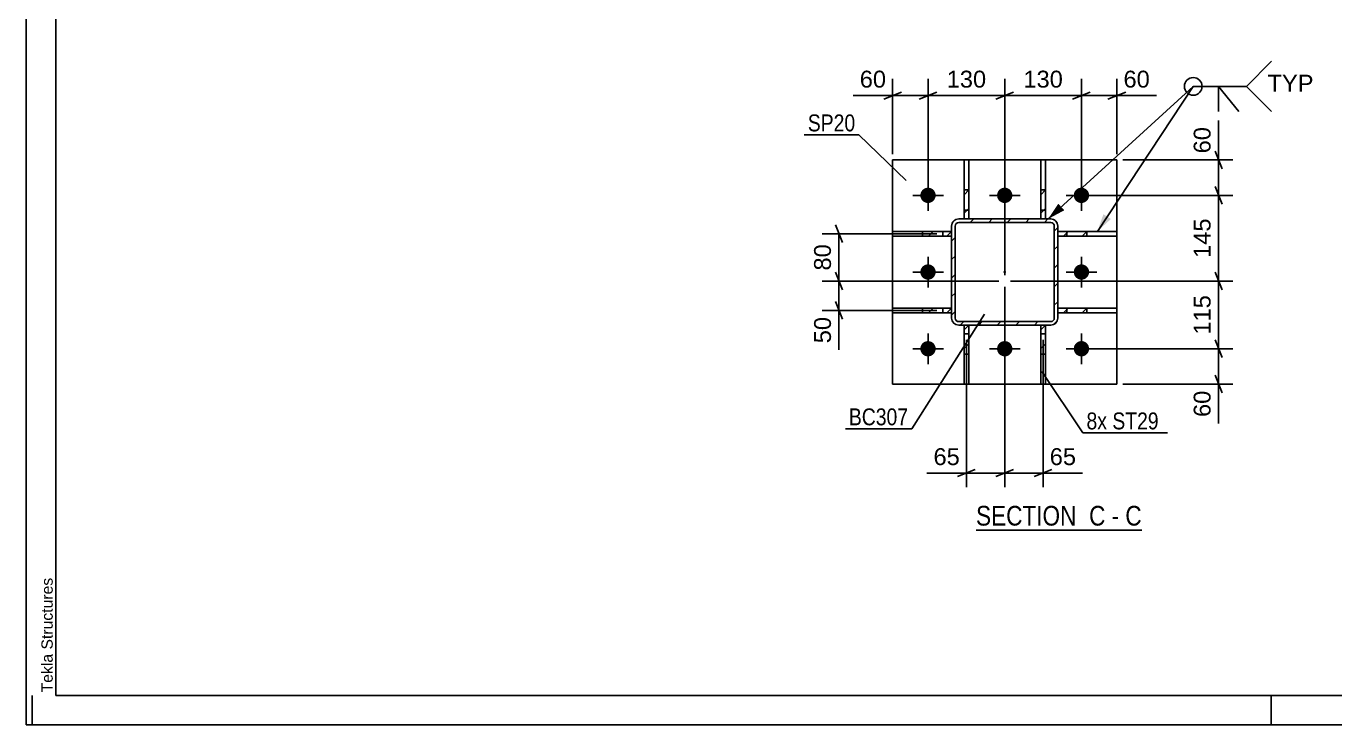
# Model space of a CAD drawing. Header units: millimetres. Extents: x -135 to 706, y -401 to 193.
# Drawn here: x -135.4 to 86.3, y -400.5 to -282.1 of the extents above; entities that cross this region are included whole.
import ezdxf

# ---------------------------------------------------------------- set-up
doc = ezdxf.new("R2010")
doc.units = ezdxf.units.MM
doc.linetypes.add('DXK_LINE_DOT2', pattern=[3.9198, 1.9599, -1.9599])
doc.linetypes.add('DXK_LINE_DOT3', pattern=[5.9187, 2.979, -0.9799, 0.9799, -0.9799])
doc.styles.add('Arial', font='arial.ttf', dxfattribs={"height": 0.2})
doc.styles.add('Arial Narrow', font='ARIALN.TTF', dxfattribs={"height": 0.2})

# ---------------------------------------------------------------- blocks, each defined once
blk = doc.blocks.new('Unknown-717262918-1115')
at = {"color": 5, "linetype": 'Continuous'}
for p, q in [((-135.45, 193.49), (-135.45, -400.51)), ((-130.45, 188.49), (-130.45, -395.51)), ((-134.45, -400.51), (-134.45, -395.51)), ((-130.45, -395.51), (700.55, -395.51)), ((75.55, -400.51), (75.55, -395.51)), ((-135.45, -400.51), (705.55, -400.51))]:
    blk.add_line(p, q, dxfattribs=at)
at = {"color": 174, "linetype": 'Continuous', "style": 'Arial'}
blk.add_text('Tekla Structures', height=1.9102, rotation=90, dxfattribs=at).set_placement((-130.95, -395.01))
blk = doc.blocks.new('Unknown-717262918-16 - 1657')
at = {"color": 6, "linetype": 'Continuous'}
blk.add_line((25.54, -367.48), (53.61, -367.48), dxfattribs=at)
at = {"color": 0, "linetype": 'Continuous'}
blk.add_wipeout([(43.65, -366.73), (43.65, -363.23), (25.54, -363.23), (25.54, -366.73)], dxfattribs=at)
at = {"color": 7, "linetype": 'Continuous', "style": 'Arial Narrow'}
blk.add_text('SECTION ', height=3.34, dxfattribs=at).set_placement((25.54, -366.73))
at = {"color": 0, "linetype": 'Continuous'}
blk.add_wipeout([(47.47, -366.73), (47.47, -363.23), (44.7, -363.23), (44.7, -366.73)], dxfattribs=at)
at = {"color": 7, "linetype": 'Continuous', "style": 'Arial Narrow'}
blk.add_text('C', height=3.34, dxfattribs=at).set_placement((44.7, -366.73))
at = {"color": 0, "linetype": 'Continuous'}
blk.add_wipeout([(49.79, -366.73), (49.79, -363.23), (48.52, -363.23), (48.52, -366.73)], dxfattribs=at)
at = {"color": 7, "linetype": 'Continuous', "style": 'Arial Narrow'}
blk.add_text('-', height=3.34, dxfattribs=at).set_placement((48.52, -366.73))
at = {"color": 0, "linetype": 'Continuous'}
blk.add_wipeout([(53.61, -366.73), (53.61, -363.23), (50.84, -363.23), (50.84, -366.73)], dxfattribs=at)
at = {"color": 7, "linetype": 'Continuous', "style": 'Arial Narrow'}
blk.add_text('C', height=3.34, dxfattribs=at).set_placement((50.84, -366.73))
blk = doc.blocks.new('Bolt-717262918-1797 - 1657')
at = {"linetype": 'Continuous'}
for points in [[(18.7, -310.75, -1), (16.1, -310.75, -1)], [(31.7, -310.75, -1), (29.1, -310.75, -1)], [(44.7, -310.75, -1), (42.1, -310.75, -1)], [(18.7, -323.75, -1), (16.1, -323.75, -1)], [(44.7, -323.75, -1), (42.1, -323.75, -1)], [(18.7, -336.75, -1), (16.1, -336.75, -1)], [(31.7, -336.75, -1), (29.1, -336.75, -1)], [(44.7, -336.75, -1), (42.1, -336.75, -1)]]:
    blk.add_hatch(color=1, dxfattribs=at).paths.add_polyline_path(points)
at = {"color": 1, "linetype": 'Continuous'}
for p, q in [((17.4, -308.15), (17.4, -313.35)), ((30.4, -308.15), (30.4, -313.35)), ((43.4, -308.15), (43.4, -313.35)), ((20, -310.75), (14.8, -310.75)), ((33, -310.75), (27.8, -310.75)), ((46, -310.75), (40.8, -310.75)), ((17.4, -321.15), (17.4, -326.35)), ((43.4, -321.15), (43.4, -326.35)), ((20, -323.75), (14.8, -323.75)), ((46, -323.75), (40.8, -323.75)), ((17.4, -334.15), (17.4, -339.35)), ((30.4, -334.15), (30.4, -339.35)), ((43.4, -334.15), (43.4, -339.35)), ((20, -336.75), (14.8, -336.75)), ((33, -336.75), (27.8, -336.75)), ((46, -336.75), (40.8, -336.75))]:
    blk.add_line(p, q, dxfattribs=at)
blk = doc.blocks.new('Part-717262918-1782 - 1657')
at = {"linetype": 'Continuous'}
h = blk.add_hatch(dxfattribs=at)
h.set_pattern_fill('', scale=0.7, style=0, pattern_type=0)
h.set_pattern_definition([(45, (21.4018, -316.8525), (-1.5715, 1.5715), [])])
h.paths.add_polyline_path([(21.4, -317.65), (21.4, -316.85), (16.49, -316.85), (16.49, -317.65)])
at = {"color": 2, "linetype": 'Continuous'}
for p, q in [((11.4, -316.85), (16.49, -316.85)), ((11.4, -317.65), (11.4, -316.85)), ((16.49, -316.85), (21.4, -316.85)), ((16.49, -317.65), (16.49, -316.85)), ((21.4, -316.85), (21.4, -317.65)), ((16.49, -317.65), (11.4, -317.65)), ((21.4, -317.65), (16.49, -317.65))]:
    blk.add_line(p, q, dxfattribs=at)
at = {"color": 7, "linetype": 'DXK_LINE_DOT2'}
for p, q in [((16.49, -316.85), (21.4, -316.85)), ((19.9, -317.65), (19.9, -316.85)), ((21.4, -316.85), (21.4, -317.65)), ((16.49, -317.65), (21.4, -317.65))]:
    blk.add_line(p, q, dxfattribs=at)
blk = doc.blocks.new('Part-717262918-1787 - 1657')
at = {"linetype": 'Continuous'}
h = blk.add_hatch(dxfattribs=at)
h.set_pattern_fill('', scale=0.7, style=0, pattern_type=0)
h.set_pattern_definition([(45, (44.318, -329.8525), (-1.5715, 1.5715), [])])
h.paths.add_polyline_path([(44.32, -330.65), (44.32, -329.85), (39.4, -329.85), (39.4, -330.65)])
at = {"color": 7, "linetype": 'DXK_LINE_DOT2'}
for p, q in [((44.32, -329.85), (39.4, -329.85)), ((39.4, -329.85), (39.4, -330.65)), ((40.9, -330.65), (40.9, -329.85)), ((44.32, -330.65), (39.4, -330.65))]:
    blk.add_line(p, q, dxfattribs=at)
at = {"color": 2, "linetype": 'Continuous'}
for p, q in [((44.32, -329.85), (39.4, -329.85)), ((39.4, -329.85), (39.4, -330.65)), ((49.4, -329.85), (44.32, -329.85)), ((44.32, -330.65), (44.32, -329.85)), ((49.4, -330.65), (49.4, -329.85)), ((39.4, -330.65), (44.32, -330.65)), ((49.4, -330.65), (44.32, -330.65))]:
    blk.add_line(p, q, dxfattribs=at)
blk = doc.blocks.new('Part-717262918-1868 - 1657')
at = {"linetype": 'Continuous'}
h = blk.add_hatch(dxfattribs=at)
h.set_pattern_fill('', scale=0.7, style=0, pattern_type=0)
h.set_pattern_definition([(45, (37.302, -309.8367), (-1.5715, 1.5715), [])])
h.paths.add_polyline_path([(37.3, -314.75), (37.3, -309.84), (36.5, -309.84), (36.5, -314.75)])
at = {"color": 2, "linetype": 'Continuous'}
for p, q in [((36.5, -304.75), (37.3, -304.75)), ((36.5, -309.84), (36.5, -304.75)), ((37.3, -309.84), (37.3, -304.75)), ((36.5, -314.75), (36.5, -309.84)), ((37.3, -309.84), (36.5, -309.84)), ((37.3, -314.75), (37.3, -309.84)), ((36.5, -314.75), (37.3, -314.75))]:
    blk.add_line(p, q, dxfattribs=at)
at = {"color": 7, "linetype": 'DXK_LINE_DOT2'}
for p, q in [((36.5, -314.75), (36.5, -309.84)), ((37.3, -314.75), (37.3, -309.84)), ((36.5, -313.25), (37.3, -313.25)), ((36.5, -314.75), (37.3, -314.75))]:
    blk.add_line(p, q, dxfattribs=at)
blk = doc.blocks.new('Part-717262918-1743 - 1657')
at = {"linetype": 'Continuous'}
h = blk.add_hatch(dxfattribs=at)
h.set_pattern_fill('', scale=0.7, style=0, pattern_type=0)
h.set_pattern_definition([(45, (38.661, -332.6612), (-1.57154, 1.57154), [])])
h.paths.add_polyline_path([(38.2, -332.75), (38.66, -332.66), (39.05, -332.4), (39.31, -332.01), (39.4, -331.55), (39.4, -315.95), (39.31, -315.49), (39.05, -315.1), (38.66, -314.84), (38.2, -314.75), (22.6, -314.75), (22.14, -314.84), (21.75, -315.1), (21.49, -315.49), (21.4, -315.95), (21.4, -331.55), (21.49, -332.01), (21.75, -332.4), (22.14, -332.66), (22.6, -332.75)])
h.paths.add_polyline_path([(22.6, -332.15), (22.37, -332.11), (22.18, -331.98), (22.05, -331.78), (22, -331.55), (22, -315.95), (22.05, -315.72), (22.18, -315.53), (22.37, -315.4), (22.6, -315.35), (38.2, -315.35), (38.43, -315.4), (38.63, -315.53), (38.76, -315.72), (38.8, -315.95), (38.8, -331.55), (38.76, -331.78), (38.63, -331.98), (38.43, -332.11), (38.2, -332.15)])
blk.add_hatch(color=246, dxfattribs=at).paths.add_polyline_path([(30.4, -323.85, -1), (30.4, -323.65, -1)])
at = {"color": 7, "linetype": 'DXK_LINE_DOT2'}
for p, q in [((22.14, -314.84), (22.6, -314.75)), ((22.6, -314.75), (38.2, -314.75)), ((38.2, -314.75), (38.66, -314.84)), ((21.4, -315.95), (21.49, -315.49)), ((21.4, -331.55), (21.4, -315.95)), ((22.05, -315.72), (22, -315.95)), ((22, -331.55), (22, -315.95)), ((22.18, -315.53), (22.05, -315.72)), ((22.37, -315.4), (22.18, -315.53)), ((22.6, -315.35), (22.37, -315.4)), ((38.2, -315.35), (22.6, -315.35)), ((38.43, -315.4), (38.2, -315.35)), ((38.63, -315.53), (38.43, -315.4)), ((38.76, -315.72), (38.63, -315.53)), ((38.8, -315.95), (38.76, -315.72)), ((38.8, -331.55), (38.8, -315.95)), ((39.31, -315.49), (39.4, -315.95)), ((39.4, -331.55), (39.4, -315.95)), ((21.49, -332.01), (21.4, -331.55)), ((22, -331.55), (22.05, -331.78)), ((22.05, -331.78), (22.18, -331.98)), ((22.6, -332.75), (22.14, -332.66)), ((22.18, -331.98), (22.37, -332.11)), ((22.37, -332.11), (22.6, -332.15)), ((22.6, -332.15), (38.2, -332.15)), ((38.2, -332.15), (38.43, -332.11)), ((38.66, -332.66), (38.2, -332.75)), ((38.43, -332.11), (38.63, -331.98)), ((38.63, -331.98), (38.76, -331.78)), ((38.76, -331.78), (38.8, -331.55)), ((39.4, -331.55), (39.31, -332.01)), ((22.6, -332.75), (38.2, -332.75))]:
    blk.add_line(p, q, dxfattribs=at)
at = {"color": 2, "linetype": 'Continuous'}
for p, q in [((22.6, -314.75), (22.14, -314.84)), ((22.6, -314.75), (38.2, -314.75)), ((38.66, -314.84), (38.2, -314.75)), ((21.49, -315.49), (21.4, -315.95)), ((21.4, -331.55), (21.4, -315.95)), ((22, -315.95), (22.05, -315.72)), ((22, -331.55), (22, -315.95)), ((22.05, -315.72), (22.18, -315.53)), ((22.18, -315.53), (22.37, -315.4)), ((22.37, -315.4), (22.6, -315.35)), ((22.6, -315.35), (38.2, -315.35)), ((38.2, -315.35), (38.43, -315.4)), ((38.43, -315.4), (38.63, -315.53)), ((38.63, -315.53), (38.76, -315.72)), ((38.76, -315.72), (38.8, -315.95)), ((38.8, -331.55), (38.8, -315.95)), ((39.4, -315.95), (39.31, -315.49)), ((39.4, -331.55), (39.4, -315.95)), ((21.4, -331.55), (21.49, -332.01)), ((22.05, -331.78), (22, -331.55)), ((22.18, -331.98), (22.05, -331.78)), ((22.14, -332.66), (22.6, -332.75)), ((22.37, -332.11), (22.18, -331.98)), ((22.6, -332.15), (22.37, -332.11)), ((22.6, -332.15), (38.2, -332.15)), ((38.43, -332.11), (38.2, -332.15)), ((38.2, -332.75), (38.66, -332.66)), ((38.63, -331.98), (38.43, -332.11)), ((38.76, -331.78), (38.63, -331.98)), ((38.8, -331.55), (38.76, -331.78)), ((39.31, -332.01), (39.4, -331.55)), ((22.6, -332.75), (38.2, -332.75))]:
    blk.add_line(p, q, dxfattribs=at)
at = {"color": 7, "linetype": 'DXK_LINE_DOT3'}
blk.add_line((30.4, -323.75), (30.4, -323.75), dxfattribs=at)
at = {"color": 246, "linetype": 'DXK_LINE_DOT2'}
blk.add_line((30.4, -323.75), (30.4, -323.75), dxfattribs=at)
at = {"color": 246, "linetype": 'Continuous'}
blk.add_circle((30.4, -323.75), 0.1, dxfattribs=at)
at = {"color": 7, "linetype": 'DXK_LINE_DOT2'}
for centre, start, end in [((22.6, -315.95), 112.5, 157.5), ((38.2, -315.95), 22.5, 67.5), ((22.6, -331.55), 202.5, 247.5), ((38.2, -331.55), 292.5, 337.5)]:
    blk.add_arc(centre, 1.2, start, end, dxfattribs=at)
at = {"color": 2, "linetype": 'Continuous'}
for centre, start, end in [((22.6, -315.95), 112.5, 157.5), ((38.2, -315.95), 22.5, 67.5), ((22.6, -331.55), 202.5, 247.5), ((38.2, -331.55), 292.5, 337.5)]:
    blk.add_arc(centre, 1.2, start, end, dxfattribs=at)
blk = doc.blocks.new('Part-717262918-1792 - 1657')
at = {"linetype": 'Continuous'}
h = blk.add_hatch(dxfattribs=at)
h.set_pattern_fill('', scale=0.7, style=0, pattern_type=0)
h.set_pattern_definition([(45, (44.318, -316.8525), (-1.5715, 1.5715), [])])
h.paths.add_polyline_path([(44.32, -317.65), (44.32, -316.85), (39.4, -316.85), (39.4, -317.65)])
at = {"color": 7, "linetype": 'DXK_LINE_DOT2'}
for p, q in [((44.32, -316.85), (39.4, -316.85)), ((39.4, -316.85), (39.4, -317.65)), ((40.9, -317.65), (40.9, -316.85)), ((44.32, -317.65), (39.4, -317.65))]:
    blk.add_line(p, q, dxfattribs=at)
at = {"color": 2, "linetype": 'Continuous'}
for p, q in [((44.32, -316.85), (39.4, -316.85)), ((39.4, -316.85), (39.4, -317.65)), ((49.4, -316.85), (44.32, -316.85)), ((44.32, -317.65), (44.32, -316.85)), ((49.4, -317.65), (49.4, -316.85)), ((39.4, -317.65), (44.32, -317.65)), ((49.4, -317.65), (44.32, -317.65))]:
    blk.add_line(p, q, dxfattribs=at)
blk = doc.blocks.new('Part-717262918-1777 - 1657')
at = {"linetype": 'Continuous'}
h = blk.add_hatch(dxfattribs=at)
h.set_pattern_fill('', scale=0.7, style=0, pattern_type=0)
h.set_pattern_definition([(45, (21.4018, -329.8525), (-1.5715, 1.5715), [])])
h.paths.add_polyline_path([(21.4, -330.65), (21.4, -329.85), (16.49, -329.85), (16.49, -330.65)])
at = {"color": 2, "linetype": 'Continuous'}
for p, q in [((11.4, -329.85), (16.49, -329.85)), ((11.4, -330.65), (11.4, -329.85)), ((16.49, -329.85), (21.4, -329.85)), ((16.49, -330.65), (16.49, -329.85)), ((21.4, -329.85), (21.4, -330.65)), ((16.49, -330.65), (11.4, -330.65)), ((21.4, -330.65), (16.49, -330.65))]:
    blk.add_line(p, q, dxfattribs=at)
at = {"color": 7, "linetype": 'DXK_LINE_DOT2'}
for p, q in [((16.49, -329.85), (21.4, -329.85)), ((19.9, -330.65), (19.9, -329.85)), ((21.4, -329.85), (21.4, -330.65)), ((16.49, -330.65), (21.4, -330.65))]:
    blk.add_line(p, q, dxfattribs=at)
blk = doc.blocks.new('Part-717262918-1810 - 1657')
at = {"color": 2, "linetype": 'Continuous'}
for p, q in [((11.4, -304.75), (11.4, -342.75)), ((49.4, -304.75), (11.4, -304.75)), ((49.4, -342.75), (49.4, -304.75)), ((11.4, -342.75), (49.4, -342.75))]:
    blk.add_line(p, q, dxfattribs=at)
blk = doc.blocks.new('Part-717262918-1863 - 1657')
at = {"linetype": 'Continuous'}
h = blk.add_hatch(dxfattribs=at)
h.set_pattern_fill('', scale=0.7, style=0, pattern_type=0)
h.set_pattern_definition([(45, (24.3025, -309.8367), (-1.5715, 1.5715), [])])
h.paths.add_polyline_path([(24.3, -314.75), (24.3, -309.84), (23.5, -309.84), (23.5, -314.75)])
at = {"color": 2, "linetype": 'Continuous'}
for p, q in [((23.5, -304.75), (24.3, -304.75)), ((23.5, -309.84), (23.5, -304.75)), ((24.3, -309.84), (24.3, -304.75)), ((23.5, -314.75), (23.5, -309.84)), ((24.3, -309.84), (23.5, -309.84)), ((24.3, -314.75), (24.3, -309.84)), ((23.5, -314.75), (24.3, -314.75))]:
    blk.add_line(p, q, dxfattribs=at)
at = {"color": 7, "linetype": 'DXK_LINE_DOT2'}
for p, q in [((23.5, -314.75), (23.5, -309.84)), ((24.3, -314.75), (24.3, -309.84)), ((23.5, -313.25), (24.3, -313.25)), ((23.5, -314.75), (24.3, -314.75))]:
    blk.add_line(p, q, dxfattribs=at)
blk = doc.blocks.new('Part-717262918-1873 - 1657')
at = {"linetype": 'Continuous'}
h = blk.add_hatch(dxfattribs=at)
h.set_pattern_fill('', scale=0.7, style=0, pattern_type=0)
h.set_pattern_definition([(45, (24.3025, -332.7525), (-1.5715, 1.5715), [])])
h.paths.add_polyline_path([(24.3, -337.67), (24.3, -332.75), (23.5, -332.75), (23.5, -337.67)])
at = {"color": 7, "linetype": 'DXK_LINE_DOT2'}
for p, q in [((23.5, -337.67), (23.5, -332.75)), ((23.5, -332.75), (24.3, -332.75)), ((23.5, -334.25), (24.3, -334.25)), ((24.3, -337.67), (24.3, -332.75))]:
    blk.add_line(p, q, dxfattribs=at)
at = {"color": 2, "linetype": 'Continuous'}
for p, q in [((23.5, -337.67), (23.5, -332.75)), ((23.5, -332.75), (24.3, -332.75)), ((24.3, -332.75), (24.3, -337.67)), ((23.5, -342.75), (23.5, -337.67)), ((24.3, -337.67), (23.5, -337.67)), ((24.3, -337.67), (24.3, -342.75)), ((24.3, -342.75), (23.5, -342.75))]:
    blk.add_line(p, q, dxfattribs=at)
blk = doc.blocks.new('Part-717262918-1878 - 1657')
at = {"linetype": 'Continuous'}
h = blk.add_hatch(dxfattribs=at)
h.set_pattern_fill('', scale=0.7, style=0, pattern_type=0)
h.set_pattern_definition([(45, (37.302, -332.7525), (-1.5715, 1.5715), [])])
h.paths.add_polyline_path([(37.3, -337.67), (37.3, -332.75), (36.5, -332.75), (36.5, -337.67)])
at = {"color": 7, "linetype": 'DXK_LINE_DOT2'}
for p, q in [((36.5, -337.67), (36.5, -332.75)), ((36.5, -332.75), (37.3, -332.75)), ((36.5, -334.25), (37.3, -334.25)), ((37.3, -337.67), (37.3, -332.75))]:
    blk.add_line(p, q, dxfattribs=at)
at = {"color": 2, "linetype": 'Continuous'}
for p, q in [((36.5, -337.67), (36.5, -332.75)), ((36.5, -332.75), (37.3, -332.75)), ((37.3, -332.75), (37.3, -337.67)), ((36.5, -342.75), (36.5, -337.67)), ((37.3, -337.67), (36.5, -337.67)), ((37.3, -337.67), (37.3, -342.75)), ((37.3, -342.75), (36.5, -342.75))]:
    blk.add_line(p, q, dxfattribs=at)
blk = doc.blocks.new('StraightDimension-717262918-1981 - 1657')
at = {"color": 7, "linetype": 'Continuous'}
for p, q in [((67.24, -312.25), (66.04, -309.25)), ((44.4, -310.75), (69.04, -310.75)), ((66.64, -325.28), (66.64, -310.75)), ((66.04, -323.78), (67.24, -326.78)), ((31.4, -325.28), (69.04, -325.28))]:
    blk.add_line(p, q, dxfattribs=at)
at = {"color": 0}
blk.add_wipeout([(65.89, -314.08), (61.69, -314.08), (61.69, -321.95), (65.89, -321.95)], dxfattribs=at)
at = {"color": 3, "style": 'Arial'}
blk.add_text('145', height=2.865, rotation=90.0002, dxfattribs=at).set_placement((65.29, -321.35))
blk = doc.blocks.new('StraightDimension-717262918-1998 - 1657')
at = {"color": 7, "linetype": 'Continuous'}
for p, q in [((66.04, -303.25), (67.24, -306.25)), ((50.4, -304.75), (69.04, -304.75)), ((66.64, -310.75), (66.64, -304.75)), ((67.24, -312.25), (66.04, -309.25)), ((44.4, -310.75), (69.04, -310.75))]:
    blk.add_line(p, q, dxfattribs=at)
at = {"color": 0}
blk.add_wipeout([(65.89, -298.58), (61.69, -298.58), (61.69, -304.23), (65.89, -304.23)], dxfattribs=at)
at = {"color": 7, "linetype": 'Continuous'}
blk.add_line((66.64, -304.75), (66.64, -298.06), dxfattribs=at)
blk.add_line((66.64, -304.75), (66.64, -298.06), dxfattribs=at)
at = {"color": 3, "style": 'Arial'}
blk.add_text('60', height=2.865, rotation=90.0002, dxfattribs=at).set_placement((65.29, -303.63))
blk = doc.blocks.new('StraightDimension-717262918-1924 - 1657')
at = {"color": 7, "linetype": 'Continuous'}
for p, q in [((1.7, -323.78), (2.9, -326.78)), ((29.4, -325.28), (-0.55, -325.28)), ((2.3, -330.25), (2.3, -325.28)), ((18.9, -330.25), (-0.55, -330.25)), ((2.9, -331.75), (1.7, -328.75))]:
    blk.add_line(p, q, dxfattribs=at)
at = {"color": 0}
blk.add_wipeout([(1.55, -330.78), (-2.65, -330.78), (-2.65, -336.42), (1.55, -336.42)], dxfattribs=at)
at = {"color": 7, "linetype": 'Continuous'}
blk.add_line((2.3, -330.25), (2.3, -336.95), dxfattribs=at)
blk.add_line((2.3, -330.25), (2.3, -336.95), dxfattribs=at)
at = {"color": 3, "style": 'Arial'}
blk.add_text('50', height=2.865, rotation=90.0002, dxfattribs=at).set_placement((0.95, -335.82))
blk = doc.blocks.new('StraightDimension-717262918-1893 - 1657')
at = {"color": 7, "linetype": 'Continuous'}
for p, q in [((30.4, -326.28), (30.4, -360.23)), ((23.9, -335.25), (23.9, -360.23)), ((22.4, -358.43), (25.4, -357.23)), ((23.9, -357.83), (30.4, -357.83)), ((31.9, -357.23), (28.9, -358.43))]:
    blk.add_line(p, q, dxfattribs=at)
at = {"color": 0}
blk.add_wipeout([(23.38, -357.08), (23.38, -352.88), (17.73, -352.88), (17.73, -357.08)], dxfattribs=at)
at = {"color": 7, "linetype": 'Continuous'}
blk.add_line((23.9, -357.83), (17.21, -357.83), dxfattribs=at)
blk.add_line((23.9, -357.83), (17.21, -357.83), dxfattribs=at)
at = {"color": 3, "style": 'Arial'}
blk.add_text('65', height=2.865, dxfattribs=at).set_placement((18.33, -356.48))
blk = doc.blocks.new('StraightDimension-717262918-1910 - 1657')
at = {"color": 7, "linetype": 'Continuous'}
for p, q in [((30.4, -326.28), (30.4, -360.23)), ((36.9, -335.25), (36.9, -360.23)), ((28.9, -358.43), (31.9, -357.23)), ((30.4, -357.83), (36.9, -357.83)), ((38.4, -357.23), (35.4, -358.43))]:
    blk.add_line(p, q, dxfattribs=at)
at = {"color": 0}
blk.add_wipeout([(43.07, -357.08), (43.07, -352.88), (37.43, -352.88), (37.43, -357.08)], dxfattribs=at)
at = {"color": 7, "linetype": 'Continuous'}
blk.add_line((36.9, -357.83), (43.6, -357.83), dxfattribs=at)
blk.add_line((36.9, -357.83), (43.6, -357.83), dxfattribs=at)
at = {"color": 3, "style": 'Arial'}
blk.add_text('65', height=2.865, dxfattribs=at).set_placement((38.03, -356.48))
blk = doc.blocks.new('StraightDimension-717262918-1939 - 1657')
at = {"color": 7, "linetype": 'Continuous'}
for p, q in [((1.7, -315.75), (2.9, -318.75)), ((18.9, -317.25), (-0.55, -317.25)), ((2.3, -325.28), (2.3, -317.25)), ((2.9, -326.78), (1.7, -323.78)), ((29.4, -325.28), (-0.55, -325.28))]:
    blk.add_line(p, q, dxfattribs=at)
at = {"color": 0}
blk.add_wipeout([(1.55, -318.44), (-2.65, -318.44), (-2.65, -324.09), (1.55, -324.09)], dxfattribs=at)
at = {"color": 3, "style": 'Arial'}
blk.add_text('80', height=2.865, rotation=90.0002, dxfattribs=at).set_placement((0.95, -323.49))
blk = doc.blocks.new('StraightDimension-717262918-1953 - 1657')
at = {"color": 7, "linetype": 'Continuous'}
for p, q in [((44.4, -336.75), (69.04, -336.75)), ((66.04, -335.25), (67.24, -338.25)), ((66.64, -342.75), (66.64, -336.75)), ((67.24, -344.25), (66.04, -341.25)), ((50.4, -342.75), (69.04, -342.75))]:
    blk.add_line(p, q, dxfattribs=at)
at = {"color": 0}
blk.add_wipeout([(65.89, -343.28), (61.69, -343.28), (61.69, -348.92), (65.89, -348.92)], dxfattribs=at)
at = {"color": 7, "linetype": 'Continuous'}
blk.add_line((66.64, -342.75), (66.64, -349.45), dxfattribs=at)
blk.add_line((66.64, -342.75), (66.64, -349.45), dxfattribs=at)
at = {"color": 3, "style": 'Arial'}
blk.add_text('60', height=2.865, rotation=90.0002, dxfattribs=at).set_placement((65.29, -348.32))
blk = doc.blocks.new('StraightDimension-717262918-1964 - 1657')
at = {"color": 7, "linetype": 'Continuous'}
for p, q in [((66.04, -323.78), (67.24, -326.78)), ((31.4, -325.28), (69.04, -325.28)), ((66.64, -336.75), (66.64, -325.28)), ((44.4, -336.75), (69.04, -336.75)), ((67.24, -338.25), (66.04, -335.25))]:
    blk.add_line(p, q, dxfattribs=at)
at = {"color": 0}
blk.add_wipeout([(65.89, -327.08), (61.69, -327.08), (61.69, -334.95), (65.89, -334.95)], dxfattribs=at)
at = {"color": 3, "style": 'Arial'}
blk.add_text('115', height=2.865, rotation=90.0002, dxfattribs=at).set_placement((65.29, -334.35))
blk = doc.blocks.new('StraightDimension-717262918-2009 - 1657')
at = {"color": 7, "linetype": 'Continuous'}
for p, q in [((11.4, -303.75), (11.4, -290.98)), ((17.4, -309.75), (17.4, -290.98)), ((9.9, -294.43), (12.9, -293.23)), ((11.4, -293.83), (17.4, -293.83)), ((18.9, -293.23), (15.9, -294.43))]:
    blk.add_line(p, q, dxfattribs=at)
at = {"color": 0}
blk.add_wipeout([(10.88, -293.08), (10.88, -288.88), (5.23, -288.88), (5.23, -293.08)], dxfattribs=at)
at = {"color": 7, "linetype": 'Continuous'}
blk.add_line((11.4, -293.83), (4.7, -293.83), dxfattribs=at)
blk.add_line((11.4, -293.83), (4.7, -293.83), dxfattribs=at)
at = {"color": 3, "style": 'Arial'}
blk.add_text('60', height=2.865, dxfattribs=at).set_placement((5.83, -292.48))
blk = doc.blocks.new('StraightDimension-717262918-2019 - 1657')
at = {"color": 7, "linetype": 'Continuous'}
for p, q in [((17.4, -309.75), (17.4, -290.98)), ((30.4, -324.28), (30.4, -290.98)), ((18.9, -293.23), (15.9, -294.43)), ((17.4, -293.83), (30.4, -293.83)), ((28.9, -294.43), (31.9, -293.23))]:
    blk.add_line(p, q, dxfattribs=at)
at = {"color": 0}
blk.add_wipeout([(27.84, -293.08), (27.84, -288.88), (19.97, -288.88), (19.97, -293.08)], dxfattribs=at)
at = {"color": 3, "style": 'Arial'}
blk.add_text('130', height=2.865, dxfattribs=at).set_placement((20.57, -292.48))
blk = doc.blocks.new('StraightDimension-717262918-2036 - 1657')
at = {"color": 7, "linetype": 'Continuous'}
for p, q in [((43.4, -309.75), (43.4, -290.98)), ((49.4, -303.75), (49.4, -290.98)), ((41.9, -294.43), (44.9, -293.23)), ((43.4, -293.83), (49.4, -293.83)), ((50.9, -293.23), (47.9, -294.43))]:
    blk.add_line(p, q, dxfattribs=at)
at = {"color": 0}
blk.add_wipeout([(55.57, -293.08), (55.57, -288.88), (49.93, -288.88), (49.93, -293.08)], dxfattribs=at)
at = {"color": 7, "linetype": 'Continuous'}
blk.add_line((49.4, -293.83), (56.1, -293.83), dxfattribs=at)
blk.add_line((49.4, -293.83), (56.1, -293.83), dxfattribs=at)
at = {"color": 3, "style": 'Arial'}
blk.add_text('60', height=2.865, dxfattribs=at).set_placement((50.53, -292.48))
blk = doc.blocks.new('StraightDimension-717262918-2046 - 1657')
at = {"color": 7, "linetype": 'Continuous'}
for p, q in [((30.4, -324.28), (30.4, -290.98)), ((43.4, -309.75), (43.4, -290.98)), ((31.9, -293.23), (28.9, -294.43)), ((30.4, -293.83), (43.4, -293.83)), ((41.9, -294.43), (44.9, -293.23))]:
    blk.add_line(p, q, dxfattribs=at)
at = {"color": 0}
blk.add_wipeout([(40.84, -293.08), (40.84, -288.88), (32.97, -288.88), (32.97, -293.08)], dxfattribs=at)
at = {"color": 3, "style": 'Arial'}
blk.add_text('130', height=2.865, dxfattribs=at).set_placement((33.57, -292.48))
blk = doc.blocks.new('MarkSet-717262918-2096 - 1657')
at = {"color": 0}
blk.add_wipeout([(47.74, -350.42), (47.74, -347.42), (44.26, -347.42), (44.26, -350.42)], dxfattribs=at)
blk.add_wipeout([(47.74, -350.42), (47.74, -347.42), (44.26, -347.42), (44.26, -350.42)], dxfattribs=at)
at = {"color": 30, "linetype": 'Continuous'}
blk.add_line((36.7, -340.61), (43.66, -351.02), dxfattribs=at)
at = {"color": 0}
blk.add_wipeout([(56.49, -350.42), (56.49, -347.42), (48.64, -347.42), (48.64, -350.42)], dxfattribs=at)
blk.add_wipeout([(56.49, -350.42), (56.49, -347.42), (48.64, -347.42), (48.64, -350.42)], dxfattribs=at)
at = {"color": 30, "linetype": 'Continuous'}
blk.add_line((43.66, -351.02), (57.99, -351.02), dxfattribs=at)
at = {"color": 3, "style": 'Arial Narrow'}
for s, p in [('8x', (44.26, -350.42)), ('ST29', (48.64, -350.42))]:
    blk.add_text(s, height=2.863, dxfattribs=at).set_placement(p)
blk = doc.blocks.new('Mark-717262918-1739 - 1657')
at = {"color": 0}
blk.add_wipeout([(14.04, -349.73), (14.04, -346.73), (3.99, -346.73), (3.99, -349.73)], dxfattribs=at)
blk.add_wipeout([(14.04, -349.73), (14.04, -346.73), (3.99, -346.73), (3.99, -349.73)], dxfattribs=at)
at = {"color": 30, "linetype": 'Continuous'}
for p in [(26.98, -330.87), (3.39, -350.33)]:
    blk.add_line(p, (14.64, -350.33), dxfattribs=at)
at = {"color": 3, "style": 'Arial Narrow'}
blk.add_text('BC307', height=2.863, dxfattribs=at).set_placement((3.99, -349.73))
blk = doc.blocks.new('WeldMark-717262918-2063 - 1657')
at = {"linetype": 'Continuous'}
for points in [[(40.49, -313.28), (37.77, -314.75), (39.47, -312.17)], [(48.39, -314.76), (46.11, -316.85), (47.13, -313.94)]]:
    blk.add_hatch(color=30, dxfattribs=at).paths.add_polyline_path(points)
at = {"color": 30, "linetype": 'Continuous'}
for p, q in [((37.77, -314.75), (62.35, -292.27)), ((46.11, -316.85), (62.35, -292.27)), ((62.35, -292.27), (71.35, -292.27))]:
    blk.add_line(p, q, dxfattribs=at)
at = {"color": 3, "linetype": 'Continuous'}
for q in [(70.07, -296.55), (66.64, -296.55)]:
    blk.add_line((66.64, -292.27), q, dxfattribs=at)
for start, end in [(90, 270), (270, 90)]:
    blk.add_arc((62.35, -292.27), 1.5, start, end, dxfattribs=at)
at = {"color": 0, "linetype": 'Continuous'}
blk.add_wipeout([(82.73, -293.17), (82.73, -290.17), (74.95, -290.17), (74.95, -293.17)], dxfattribs=at)
blk.add_wipeout([(82.73, -293.17), (82.73, -290.17), (74.95, -290.17), (74.95, -293.17)], dxfattribs=at)
at = {"color": 3, "linetype": 'Continuous'}
for q in [(75.64, -287.98), (75.64, -296.55)]:
    blk.add_line((71.35, -292.27), q, dxfattribs=at)
at = {"color": 3, "linetype": 'Continuous', "style": 'Arial'}
blk.add_text('TYP', height=2.865, dxfattribs=at).set_placement((74.95, -293.17))
blk = doc.blocks.new('Mark-717262918-1806 - 1657')
at = {"color": 0}
blk.add_wipeout([(5.06, -299.9), (5.06, -296.9), (-2.97, -296.9), (-2.97, -299.9)], dxfattribs=at)
blk.add_wipeout([(5.06, -299.9), (5.06, -296.9), (-2.97, -296.9), (-2.97, -299.9)], dxfattribs=at)
at = {"color": 30, "linetype": 'Continuous'}
for p in [(-3.57, -300.5), (13.7, -308.25)]:
    blk.add_line(p, (5.66, -300.5), dxfattribs=at)
at = {"color": 3, "style": 'Arial Narrow'}
blk.add_text('SP20', height=2.863, dxfattribs=at).set_placement((-2.97, -299.9))

msp = doc.modelspace()

# ---------------------------------------------------------------- block references
for name in ['Unknown-717262918-1115', 'Part-717262918-1810 - 1657', 'Part-717262918-1863 - 1657', 'Part-717262918-1868 - 1657', 'Bolt-717262918-1797 - 1657', 'Part-717262918-1743 - 1657', 'Part-717262918-1782 - 1657', 'Part-717262918-1792 - 1657', 'Part-717262918-1777 - 1657', 'Part-717262918-1787 - 1657', 'Part-717262918-1873 - 1657', 'Part-717262918-1878 - 1657']:
    msp.add_blockref(name, (0, 0))

# ---------------------------------------------------------------- next in the draw order: block references
for name in ['StraightDimension-717262918-2009 - 1657', 'StraightDimension-717262918-1981 - 1657', 'StraightDimension-717262918-1924 - 1657', 'Unknown-717262918-16 - 1657']:
    msp.add_blockref(name, (0, 0))

# ---------------------------------------------------------------- next in the draw order: block references
for name in ['Mark-717262918-1806 - 1657', 'StraightDimension-717262918-1998 - 1657', 'StraightDimension-717262918-1893 - 1657']:
    msp.add_blockref(name, (0, 0))

# ---------------------------------------------------------------- next in the draw order: block references
for name in ['StraightDimension-717262918-2036 - 1657', 'StraightDimension-717262918-1910 - 1657', 'Mark-717262918-1739 - 1657']:
    msp.add_blockref(name, (0, 0))

# ---------------------------------------------------------------- next in the draw order: block references
for name in ['StraightDimension-717262918-1939 - 1657', 'StraightDimension-717262918-1953 - 1657']:
    msp.add_blockref(name, (0, 0))

# ---------------------------------------------------------------- next in the draw order: block references
for name in ['StraightDimension-717262918-1964 - 1657', 'MarkSet-717262918-2096 - 1657']:
    msp.add_blockref(name, (0, 0))

# ---------------------------------------------------------------- next in the draw order: block references
msp.add_blockref('StraightDimension-717262918-2019 - 1657', (0, 0))

# ---------------------------------------------------------------- next in the draw order: block references
msp.add_blockref('StraightDimension-717262918-2046 - 1657', (0, 0))

# ---------------------------------------------------------------- next in the draw order: block references
msp.add_blockref('WeldMark-717262918-2063 - 1657', (0, 0))

doc.saveas('drawing.dxf')
